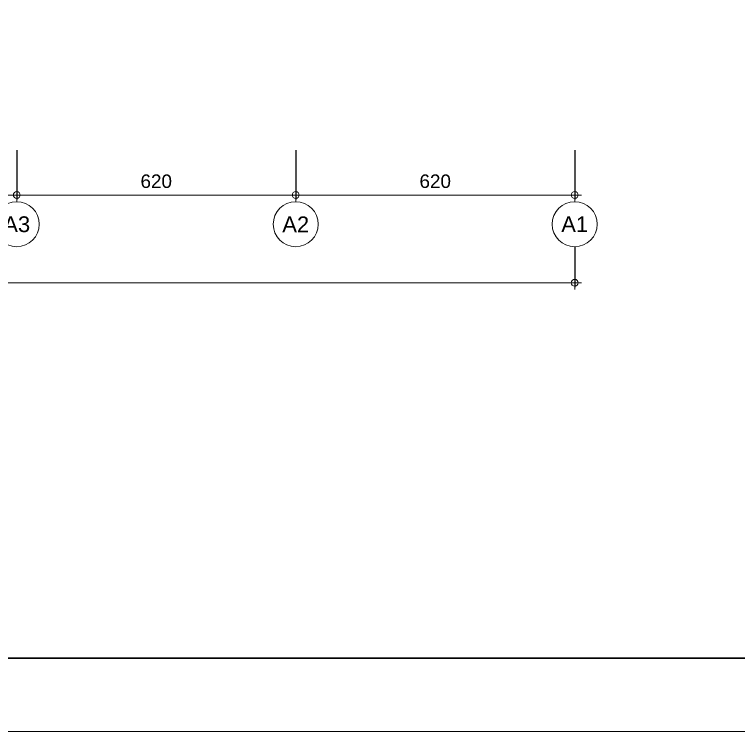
# Model space of a CAD drawing. Header units: millimetres. Extents: x -16 to 103, y -17 to 67.
# Drawn here: x 61.95 to 78.04, y -16.96 to -1.03 of the extents above; entities that cross this region are included whole.
import ezdxf
from ezdxf.enums import TextEntityAlignment as Align

# ---------------------------------------------------------------- set-up
doc = ezdxf.new("R2010")
doc.units = ezdxf.units.MM
doc.layers.get('defpoints').update_dxf_attribs({"color": 1})
for name, color, linetype, lineweight in [('KOP', 7, 'Continuous', 20), ('KOP GARIS', 1, 'Continuous', 30), ('u', 6, 'Continuous', 20)]:
    doc.layers.add(name, color=color, linetype=linetype, lineweight=lineweight)
doc.styles.add('S', font='simplex', dxfattribs={"width": 0.75})
doc.styles.get("Standard").update_dxf_attribs({"font": 'arial.ttf'})
doc.dimstyles.new('sk-100', dxfattribs={"dimtxt": 0.3, "dimasz": 0.15, "dimexe": 0.1, "dimexo": 0, "dimgap": 0.15, "dimtad": 1, "dimdec": 0, "dimlfac": 100, "dimzin": 0, "dimdsep": 46, "dimtxsty": 'Standard', "dimblk": 'BULAT', "dimcen": 0.09, "dimclrd": 256, "dimclre": 256, "dimclrt": 256, "dimadec": 0, "dimazin": 0, "dimtfac": 1, "dimtdec": 0, "dimtofl": 0, "dimtmove": 0, "dimatfit": 3, "dimldrblk": 'BULAT', "dimfxl": 0, "dimtolj": 1, "dimtzin": 0, "dimlwd": -1, "dimarcsym": 0})

# ---------------------------------------------------------------- blocks, each defined once
blk = doc.blocks.new('KOPA2-TPAK r')
at = {"layer": 'KOP'}
blk.add_lwpolyline([(0, 0), (59.4, 0), (59.4, 42.135), (0, 42.135)], close=True, dxfattribs=at)
at = {"layer": 'KOP GARIS'}
blk.add_lwpolyline([(0.8148, 0.8148), (58.5852, 0.8148), (58.5852, 41.3202), (0.8148, 41.3202)], close=True, dxfattribs=at)
at = {"layer": 'KOP'}
for p in [(51.8642, 6.6116), (51.8642, 6.2116), (51.8642, 5.8116)]:
    blk.add_attdef('JUDUL', p, '', height=0.25, dxfattribs=at)
for tag, p in [('SKALA', (51.8156, 4.9133)), ('SKALA', (51.8156, 4.6019)), ('SKALA', (51.8156, 4.3123)), ('AR-00', (57.7488, 3.1954))]:
    blk.add_attdef(tag, text='', height=0.1716, dxfattribs=at).set_placement(p, align=Align.MIDDLE_CENTER)
blk = doc.blocks.new('BULAT')
for p, q in [((-1, 0), (1, 0)), ((0, -1), (0, 1))]:
    blk.add_line(p, q)
blk.add_circle((0, 0), 0.5)
blk = doc.blocks.new('*D20')
at = {"layer": 'defpoints', "color": 0, "transparency": 16777216}
for p in [(68.2, -4.039), (74.4, -4.039), (68.2, -5.039)]:
    blk.add_point(p, dxfattribs=at)
at = {"layer": 'u', "lineweight": -2, "transparency": 16777216}
for p, q in [((68.2, -4.039), (68.2, -5.139)), ((74.4, -4.039), (74.4, -5.139))]:
    blk.add_line(p, q, dxfattribs=at)
at = {"layer": 'u', "transparency": 16777216}
blk.add_line((74.25, -5.039), (68.35, -5.039), dxfattribs=at)
at = {"layer": 'u', "transparency": 16777216, "xscale": 0.15, "yscale": 0.15, "zscale": 0.15, "rotation": 180}
blk.add_blockref('BULAT', (68.2, -5.039), dxfattribs=at)
at = {"layer": 'u', "transparency": 16777216, "xscale": 0.15, "yscale": 0.15, "zscale": 0.15}
blk.add_blockref('BULAT', (74.4, -5.039), dxfattribs=at)
at = {"layer": 'u', "transparency": 16777216, "insert": (71.3, -4.735), "char_height": 0.3, "attachment_point": 5}
blk.add_mtext('\\A1;620', dxfattribs=at)
blk = doc.blocks.new('*D21')
at = {"layer": 'defpoints', "color": 0, "transparency": 16777216}
for p in [(62, -4.039), (68.2, -4.039), (62, -5.039)]:
    blk.add_point(p, dxfattribs=at)
at = {"layer": 'u', "lineweight": -2, "transparency": 16777216}
for p, q in [((62, -4.039), (62, -5.139)), ((68.2, -4.039), (68.2, -5.139))]:
    blk.add_line(p, q, dxfattribs=at)
at = {"layer": 'u', "transparency": 16777216}
blk.add_line((68.05, -5.039), (62.15, -5.039), dxfattribs=at)
at = {"layer": 'u', "transparency": 16777216, "xscale": 0.15, "yscale": 0.15, "zscale": 0.15, "rotation": 180}
blk.add_blockref('BULAT', (62, -5.039), dxfattribs=at)
at = {"layer": 'u', "transparency": 16777216, "xscale": 0.15, "yscale": 0.15, "zscale": 0.15}
blk.add_blockref('BULAT', (68.2, -5.039), dxfattribs=at)
at = {"layer": 'u', "transparency": 16777216, "insert": (65.1, -4.735), "char_height": 0.3, "attachment_point": 5}
blk.add_mtext('\\A1;620', dxfattribs=at)
blk = doc.blocks.new('*D22')
at = {"layer": 'defpoints', "color": 0, "transparency": 16777216}
for p in [(55.8, -4.039), (62, -4.039), (55.8, -5.039)]:
    blk.add_point(p, dxfattribs=at)
at = {"layer": 'u', "lineweight": -2, "transparency": 16777216}
for p, q in [((55.8, -4.039), (55.8, -5.139)), ((62, -4.039), (62, -5.139))]:
    blk.add_line(p, q, dxfattribs=at)
at = {"layer": 'u', "transparency": 16777216}
blk.add_line((61.85, -5.039), (55.95, -5.039), dxfattribs=at)
at = {"layer": 'u', "transparency": 16777216, "xscale": 0.15, "yscale": 0.15, "zscale": 0.15, "rotation": 180}
blk.add_blockref('BULAT', (55.8, -5.039), dxfattribs=at)
at = {"layer": 'u', "transparency": 16777216, "xscale": 0.15, "yscale": 0.15, "zscale": 0.15}
blk.add_blockref('BULAT', (62, -5.039), dxfattribs=at)
at = {"layer": 'u', "transparency": 16777216, "insert": (58.9, -4.735), "char_height": 0.3, "attachment_point": 5}
blk.add_mtext('\\A1;620', dxfattribs=at)
blk = doc.blocks.new('*D32')
at = {"layer": 'defpoints', "color": 0, "transparency": 16777216}
for p in [(0, -6.189), (74.4, -6.189), (0, -6.989)]:
    blk.add_point(p, dxfattribs=at)
at = {"layer": 'u', "lineweight": -2, "transparency": 16777216}
for p, q in [((0, -6.189), (0, -7.089)), ((74.4, -6.189), (74.4, -7.089))]:
    blk.add_line(p, q, dxfattribs=at)
at = {"layer": 'u', "transparency": 16777216}
blk.add_line((74.25, -6.989), (0.15, -6.989), dxfattribs=at)
at = {"layer": 'u', "transparency": 16777216, "xscale": 0.15, "yscale": 0.15, "zscale": 0.15, "rotation": 180}
blk.add_blockref('BULAT', (0, -6.989), dxfattribs=at)
at = {"layer": 'u', "transparency": 16777216, "xscale": 0.15, "yscale": 0.15, "zscale": 0.15}
blk.add_blockref('BULAT', (74.4, -6.989), dxfattribs=at)
at = {"layer": 'u', "transparency": 16777216, "insert": (37.2, -6.685), "char_height": 0.3, "attachment_point": 5}
blk.add_mtext('\\A1;7440', dxfattribs=at)
blk = doc.blocks.new('NAV')
blk.add_circle((0, -0.4), 0.4)
at = {"style": 'S', "width": 0.75, "flags": 4}
blk.add_attdef('AV', text='', height=0.3, dxfattribs=at).set_placement((0, -0.4), align=Align.MIDDLE)

msp = doc.modelspace()

# ---------------------------------------------------------------- block references
at = {"layer": 'KOP', "xscale": 2, "yscale": 2, "zscale": 2}
msp.add_blockref('KOPA2-TPAK r', (-16.075, -16.9647), dxfattribs=at)
at = {"layer": 'u'}
ref = msp.add_blockref('NAV', (62, -5.1886), dxfattribs=dict(at, xscale=-1.25, yscale=1.25, zscale=1.25))
ref.add_attrib('AV', 'A3', dxfattribs={"layer": '0', "height": 0.35, "flags": 4}).set_placement((62, -5.6886), align=Align.MIDDLE)
ref = msp.add_blockref('NAV', (68.2, -5.1886), dxfattribs=dict(at, xscale=-1.25, yscale=1.25, zscale=1.25))
ref.add_attrib('AV', 'A2', dxfattribs={"layer": '0', "height": 0.35, "flags": 4}).set_placement((68.2, -5.6886), align=Align.MIDDLE)
ref = msp.add_blockref('NAV', (74.4, -5.1886), dxfattribs=dict(at, xscale=-1.25, yscale=1.25, zscale=1.25))
ref.add_attrib('AV', 'A1', dxfattribs={"layer": '0', "height": 0.35, "flags": 4}).set_placement((74.4, -5.6886), align=Align.MIDDLE)

# ---------------------------------------------------------------- dimensions: what is measured, and where the dimension line sits
for base, p1, p2, picture, middle in [((55.8, -5.0386), (62, -4.0386), (55.8, -4.0386), '*D22', (58.9, -5.0386)), ((62, -5.0386), (68.2, -4.0386), (62, -4.0386), '*D21', (65.1, -5.0386)), ((68.2, -5.0386), (74.4, -4.0386), (68.2, -4.0386), '*D20', (71.3, -5.0386)), ((0, -6.9886), (74.4, -6.1886), (0, -6.1886), '*D32', (37.2, -6.9886))]:
    dim = msp.add_linear_dim(base=base, p1=p1, p2=p2, angle=180, dimstyle='sk-100', dxfattribs=at)
    dim.commit()
    dim.dimension.update_dxf_attribs({"geometry": picture, "text_midpoint": middle, "dimtype": 160})

doc.saveas('drawing.dxf')
